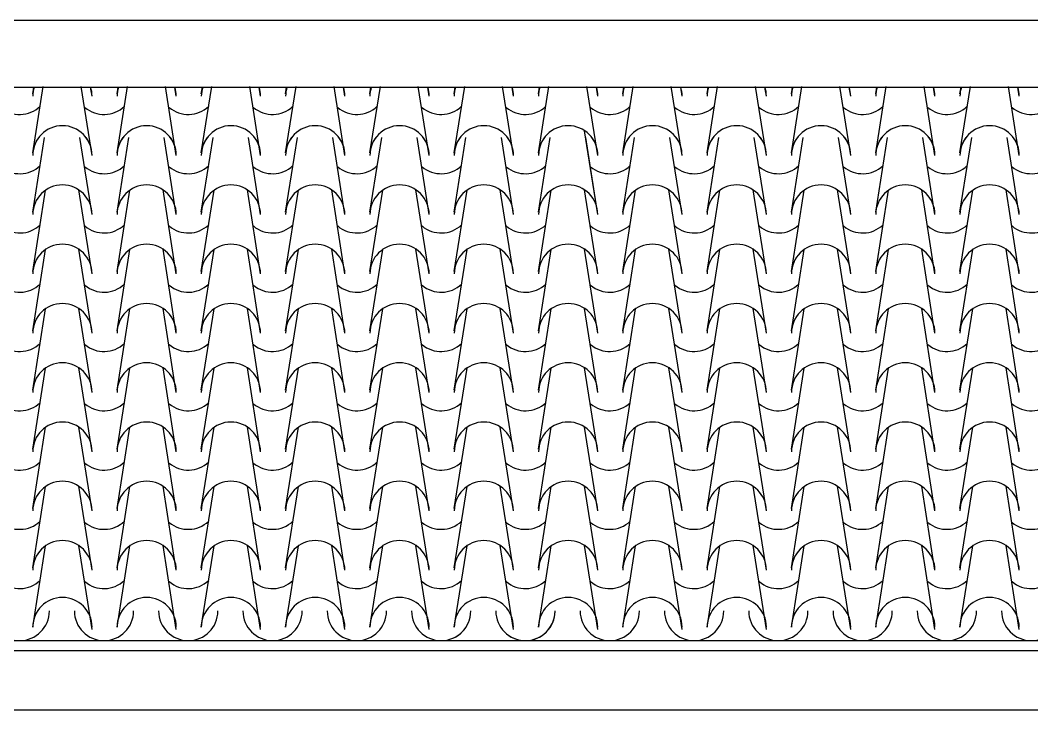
# Model space of a CAD drawing. Extents: x -6 to 123, y -41 to 65.
# Drawn here: x 32.36 to 34.92, y 6.168 to 7.913 of the extents above; entities that cross this region are included whole.
import ezdxf

# ---------------------------------------------------------------- set-up
doc = ezdxf.new("R2010")
doc.units = 0
doc.header["$MEASUREMENT"] = 0
for name, color, linetype in [('CI', 9, 'CONTINUOUS'), ('PISO', 250, 'CONTINUOUS'), ('TELHA', 30, 'CONTINUOUS'), ('VISTA', 2, 'CONTINUOUS')]:
    doc.layers.add(name, color=color, linetype=linetype)

msp = doc.modelspace()

# ---------------------------------------------------------------- linework, layer by layer
at = {"layer": 'CI'}
for centre, start, end in [((32.467, 6.377), 0, 180), ((32.467, 6.377), 0, 180), ((32.6803, 6.377), 0, 180), ((32.6803, 6.377), 0, 180), ((32.8936, 6.377), 0, 180), ((32.8936, 6.377), 0, 180), ((33.1069, 6.377), 0, 180), ((33.1069, 6.377), 0, 180), ((33.3202, 6.377), 0, 180), ((33.3202, 6.377), 0, 180), ((33.5335, 6.377), 0, 180), ((33.7469, 6.377), 0, 180), ((33.7469, 6.377), 0, 180), ((33.7469, 6.377), 0, 180), ((33.7469, 6.377), 0, 180), ((33.9602, 6.377), 0, 180), ((33.9602, 6.377), 0, 180), ((34.1735, 6.377), 0, 180), ((34.1735, 6.377), 0, 180), ((34.3868, 6.377), 0, 180), ((34.3868, 6.377), 0, 180), ((34.6001, 6.377), 0, 180), ((34.6001, 6.377), 0, 180), ((34.8134, 6.377), 0, 180), ((34.8134, 6.377), 0, 180), ((32.359, 6.4179), 180, 0), ((32.5723, 6.4179), 180, 0), ((32.5723, 6.4179), 180, 0), ((32.7856, 6.4179), 180, 0), ((32.7856, 6.4179), 180, 0), ((32.9989, 6.4179), 180, 0), ((32.9989, 6.4179), 180, 0), ((33.2122, 6.4179), 180, 0), ((33.2122, 6.4179), 180, 0), ((33.4255, 6.4179), 180, 0), ((33.4255, 6.4179), 265.6316, 0), ((33.6388, 6.4179), 180, 0), ((33.6388, 6.4179), 180, 0), ((33.6388, 6.4179), 232.5517, 0), ((33.6388, 6.4179), 232.5517, 0), ((33.8521, 6.4179), 180, 0), ((33.8521, 6.4179), 180, 0), ((34.0655, 6.4179), 180, 0), ((34.0655, 6.4179), 180, 0), ((34.2788, 6.4179), 180, 0), ((34.4921, 6.4179), 180, 0), ((34.4921, 6.4179), 180, 0), ((34.7054, 6.4179), 180, 0), ((34.7054, 6.4179), 180, 0), ((34.9187, 6.4179), 180, 0), ((34.9187, 6.4179), 180, 0)]:
    msp.add_arc(centre, 0.075, start, end, dxfattribs=at)
at = {"layer": 'PISO'}
for p, q in [((23.6165, 7.913), (39.5165, 7.913)), ((23.6165, 7.7436), (39.5165, 7.7436))]:
    msp.add_line(p, q, dxfattribs=at)
at = {"layer": 'TELHA'}
for p, q in [((32.392, 7.577), (32.4185, 7.7456)), ((32.392, 7.577), (32.4185, 7.7456)), ((32.392, 7.727), (32.3946, 7.7436)), ((32.392, 7.727), (32.3946, 7.7436)), ((32.542, 7.571), (32.5145, 7.7456)), ((32.542, 7.571), (32.5145, 7.7456)), ((32.542, 7.721), (32.5384, 7.7436)), ((32.542, 7.721), (32.5384, 7.7436)), ((32.6053, 7.577), (32.6318, 7.7456)), ((32.6053, 7.577), (32.6318, 7.7456)), ((32.6053, 7.727), (32.6079, 7.7436)), ((32.6053, 7.727), (32.6079, 7.7436)), ((32.7553, 7.571), (32.7278, 7.7456)), ((32.7553, 7.571), (32.7278, 7.7456)), ((32.7553, 7.721), (32.7517, 7.7436)), ((32.7553, 7.721), (32.7517, 7.7436)), ((32.8186, 7.577), (32.8452, 7.7456)), ((32.8186, 7.577), (32.8452, 7.7456)), ((32.8186, 7.727), (32.8212, 7.7436)), ((32.8186, 7.727), (32.8212, 7.7436)), ((32.9686, 7.571), (32.9411, 7.7456)), ((32.9686, 7.571), (32.9411, 7.7456)), ((32.9686, 7.721), (32.9651, 7.7436)), ((32.9686, 7.721), (32.9651, 7.7436)), ((33.0319, 7.577), (33.0585, 7.7456)), ((33.0319, 7.577), (33.0585, 7.7456)), ((33.0319, 7.727), (33.0345, 7.7436)), ((33.0319, 7.727), (33.0345, 7.7436)), ((33.1819, 7.571), (33.1544, 7.7456)), ((33.1819, 7.571), (33.1544, 7.7456)), ((33.1819, 7.721), (33.1784, 7.7436)), ((33.1819, 7.721), (33.1784, 7.7436)), ((33.2452, 7.577), (33.2718, 7.7456)), ((33.2452, 7.577), (33.2718, 7.7456)), ((33.2452, 7.727), (33.2478, 7.7436)), ((33.2452, 7.727), (33.2478, 7.7436)), ((33.3952, 7.571), (33.3677, 7.7456)), ((33.3952, 7.571), (33.3677, 7.7456)), ((33.3952, 7.721), (33.3917, 7.7436)), ((33.3952, 7.721), (33.3917, 7.7436)), ((33.4585, 7.577), (33.4851, 7.7456)), ((33.4585, 7.577), (33.4851, 7.7456)), ((33.4585, 7.727), (33.4612, 7.7436)), ((33.4585, 7.727), (33.4612, 7.7436)), ((33.4585, 7.727), (33.4612, 7.7436)), ((33.6085, 7.571), (33.5811, 7.7456)), ((33.6085, 7.571), (33.5811, 7.7456)), ((33.6085, 7.721), (33.605, 7.7436)), ((33.6085, 7.721), (33.605, 7.7436)), ((33.6085, 7.721), (33.605, 7.7436)), ((33.6719, 7.577), (33.6984, 7.7456)), ((33.6719, 7.577), (33.6984, 7.7456)), ((33.6719, 7.577), (33.6984, 7.7456)), ((33.6719, 7.577), (33.6984, 7.7456)), ((33.6719, 7.577), (33.6984, 7.7456)), ((33.6719, 7.577), (33.6984, 7.7456)), ((33.6719, 7.727), (33.6745, 7.7436)), ((33.6719, 7.727), (33.6745, 7.7436)), ((33.6719, 7.727), (33.6745, 7.7436)), ((33.6719, 7.727), (33.6745, 7.7436)), ((33.8219, 7.571), (33.7944, 7.7456)), ((33.8219, 7.571), (33.7944, 7.7456)), ((33.8219, 7.571), (33.7944, 7.7456)), ((33.8219, 7.571), (33.7944, 7.7456)), ((33.8219, 7.571), (33.7944, 7.7456)), ((33.8219, 7.571), (33.7944, 7.7456)), ((33.8219, 7.571), (33.7944, 7.7456)), ((33.8219, 7.571), (33.7944, 7.7456)), ((33.8219, 7.721), (33.8183, 7.7436)), ((33.8219, 7.721), (33.8183, 7.7436)), ((33.8219, 7.721), (33.8183, 7.7436)), ((33.8219, 7.721), (33.8183, 7.7436)), ((33.8219, 7.721), (33.8183, 7.7436)), ((33.8219, 7.721), (33.8183, 7.7436)), ((33.8852, 7.577), (33.9117, 7.7456)), ((33.8852, 7.577), (33.9117, 7.7456)), ((33.8852, 7.727), (33.8878, 7.7436)), ((33.8852, 7.727), (33.8878, 7.7436)), ((34.0352, 7.571), (34.0077, 7.7456)), ((34.0352, 7.571), (34.0077, 7.7456)), ((34.0352, 7.721), (34.0316, 7.7436)), ((34.0352, 7.721), (34.0316, 7.7436)), ((34.0985, 7.577), (34.125, 7.7456)), ((34.0985, 7.577), (34.125, 7.7456)), ((34.0985, 7.727), (34.1011, 7.7436)), ((34.0985, 7.727), (34.1011, 7.7436)), ((34.2485, 7.571), (34.221, 7.7456)), ((34.2485, 7.571), (34.221, 7.7456)), ((34.2485, 7.721), (34.2449, 7.7436)), ((34.2485, 7.721), (34.2449, 7.7436)), ((34.3118, 7.577), (34.3383, 7.7456)), ((34.3118, 7.577), (34.3383, 7.7456)), ((34.3118, 7.727), (34.3144, 7.7436)), ((34.3118, 7.727), (34.3144, 7.7436)), ((34.4618, 7.571), (34.4343, 7.7456)), ((34.4618, 7.571), (34.4343, 7.7456)), ((34.4618, 7.721), (34.4582, 7.7436)), ((34.4618, 7.721), (34.4582, 7.7436)), ((34.5251, 7.577), (34.5516, 7.7456)), ((34.5251, 7.577), (34.5516, 7.7456)), ((34.5251, 7.727), (34.5277, 7.7436)), ((34.5251, 7.727), (34.5277, 7.7436)), ((34.6751, 7.571), (34.6476, 7.7456)), ((34.6751, 7.571), (34.6476, 7.7456)), ((34.6751, 7.721), (34.6715, 7.7436)), ((34.6751, 7.721), (34.6715, 7.7436)), ((34.7384, 7.577), (34.7649, 7.7456)), ((34.7384, 7.577), (34.7649, 7.7456)), ((34.7384, 7.727), (34.741, 7.7436)), ((34.7384, 7.727), (34.741, 7.7436)), ((34.8884, 7.571), (34.8609, 7.7456)), ((34.8884, 7.571), (34.8609, 7.7456)), ((34.8884, 7.721), (34.8849, 7.7436)), ((34.8884, 7.721), (34.8849, 7.7436)), ((33.8219, 7.421), (33.7884, 7.6334)), ((32.392, 7.427), (32.4218, 7.6161)), ((32.542, 7.421), (32.5113, 7.6161)), ((32.6053, 7.427), (32.6351, 7.6161)), ((32.7553, 7.421), (32.7246, 7.6161)), ((32.8186, 7.427), (32.8484, 7.6161)), ((32.9686, 7.421), (32.9379, 7.6161)), ((33.0319, 7.427), (33.0617, 7.6161)), ((33.1819, 7.421), (33.1512, 7.6161)), ((33.2452, 7.427), (33.275, 7.6161)), ((33.3952, 7.421), (33.3645, 7.6161)), ((33.4585, 7.427), (33.4883, 7.6161)), ((33.6085, 7.421), (33.5778, 7.6161)), ((33.6719, 7.427), (33.7016, 7.6161)), ((33.6719, 7.427), (33.7016, 7.6161)), ((33.6719, 7.427), (33.7016, 7.6161)), ((33.8219, 7.421), (33.7912, 7.6161)), ((33.8219, 7.421), (33.7912, 7.6161)), ((33.8219, 7.421), (33.7912, 7.6161)), ((33.8852, 7.427), (33.9149, 7.6161)), ((34.0352, 7.421), (34.0045, 7.6161)), ((34.0985, 7.427), (34.1282, 7.6161)), ((34.2485, 7.421), (34.2178, 7.6161)), ((34.3118, 7.427), (34.3415, 7.6161)), ((34.4618, 7.421), (34.4311, 7.6161)), ((34.5251, 7.427), (34.5549, 7.6161)), ((34.6751, 7.421), (34.6444, 7.6161)), ((34.7384, 7.427), (34.7682, 7.6161)), ((34.8884, 7.421), (34.8577, 7.6161)), ((32.392, 7.277), (32.4244, 7.4827)), ((32.392, 7.277), (32.4244, 7.4827)), ((32.542, 7.271), (32.5086, 7.4834)), ((32.542, 7.271), (32.5086, 7.4834)), ((32.6053, 7.277), (32.6377, 7.4827)), ((32.6053, 7.277), (32.6377, 7.4827)), ((32.7553, 7.271), (32.7219, 7.4834)), ((32.7553, 7.271), (32.7219, 7.4834)), ((32.8186, 7.277), (32.851, 7.4827)), ((32.8186, 7.277), (32.851, 7.4827)), ((32.9686, 7.271), (32.9352, 7.4834)), ((32.9686, 7.271), (32.9352, 7.4834)), ((33.0319, 7.277), (33.0643, 7.4827)), ((33.0319, 7.277), (33.0643, 7.4827)), ((33.1819, 7.271), (33.1485, 7.4834)), ((33.1819, 7.271), (33.1485, 7.4834)), ((33.2452, 7.277), (33.2776, 7.4827)), ((33.2452, 7.277), (33.2776, 7.4827)), ((33.3952, 7.271), (33.3618, 7.4834)), ((33.3952, 7.271), (33.3618, 7.4834)), ((33.4585, 7.277), (33.4909, 7.4827)), ((33.4585, 7.277), (33.4909, 7.4827)), ((33.6085, 7.271), (33.5751, 7.4834)), ((33.6085, 7.271), (33.5751, 7.4834)), ((33.6719, 7.277), (33.7042, 7.4827)), ((33.6719, 7.277), (33.7042, 7.4827)), ((33.6719, 7.277), (33.7042, 7.4827)), ((33.6719, 7.277), (33.7042, 7.4827)), ((33.6719, 7.277), (33.7042, 7.4827)), ((33.6719, 7.277), (33.7042, 7.4827)), ((33.8219, 7.271), (33.7884, 7.4834)), ((33.8219, 7.271), (33.7884, 7.4834)), ((33.8219, 7.271), (33.7884, 7.4834)), ((33.8219, 7.271), (33.7884, 7.4834)), ((33.8219, 7.271), (33.7884, 7.4834)), ((33.8219, 7.271), (33.7884, 7.4834)), ((33.8219, 7.271), (33.7884, 7.4834)), ((33.8219, 7.271), (33.7884, 7.4834)), ((33.8852, 7.277), (33.9175, 7.4827)), ((33.8852, 7.277), (33.9175, 7.4827)), ((34.0352, 7.271), (34.0017, 7.4834)), ((34.0352, 7.271), (34.0017, 7.4834)), ((34.0985, 7.277), (34.1309, 7.4827)), ((34.0985, 7.277), (34.1309, 7.4827)), ((34.2485, 7.271), (34.215, 7.4834)), ((34.2485, 7.271), (34.215, 7.4834)), ((34.3118, 7.277), (34.3442, 7.4827)), ((34.3118, 7.277), (34.3442, 7.4827)), ((34.4618, 7.271), (34.4284, 7.4834)), ((34.4618, 7.271), (34.4284, 7.4834)), ((34.5251, 7.277), (34.5575, 7.4827)), ((34.5251, 7.277), (34.5575, 7.4827)), ((34.6751, 7.271), (34.6417, 7.4834)), ((34.6751, 7.271), (34.6417, 7.4834)), ((34.7384, 7.277), (34.7708, 7.4827)), ((34.7384, 7.277), (34.7708, 7.4827)), ((34.8884, 7.271), (34.855, 7.4834)), ((34.8884, 7.271), (34.855, 7.4834)), ((32.392, 7.127), (32.4244, 7.3327)), ((32.392, 7.127), (32.4244, 7.3327)), ((32.542, 7.121), (32.5086, 7.3334)), ((32.542, 7.121), (32.5086, 7.3334)), ((32.6053, 7.127), (32.6377, 7.3327)), ((32.6053, 7.127), (32.6377, 7.3327)), ((32.7553, 7.121), (32.7219, 7.3334)), ((32.7553, 7.121), (32.7219, 7.3334)), ((32.8186, 7.127), (32.851, 7.3327)), ((32.8186, 7.127), (32.851, 7.3327)), ((32.9686, 7.121), (32.9352, 7.3334)), ((32.9686, 7.121), (32.9352, 7.3334)), ((33.0319, 7.127), (33.0643, 7.3327)), ((33.0319, 7.127), (33.0643, 7.3327)), ((33.1819, 7.121), (33.1485, 7.3334)), ((33.1819, 7.121), (33.1485, 7.3334)), ((33.2452, 7.127), (33.2776, 7.3327)), ((33.2452, 7.127), (33.2776, 7.3327)), ((33.3952, 7.121), (33.3618, 7.3334)), ((33.3952, 7.121), (33.3618, 7.3334)), ((33.4585, 7.127), (33.4909, 7.3327)), ((33.4585, 7.127), (33.4909, 7.3327)), ((33.4585, 7.127), (33.4909, 7.3327)), ((33.6085, 7.121), (33.5751, 7.3334)), ((33.6085, 7.121), (33.5751, 7.3334)), ((33.6085, 7.121), (33.5751, 7.3334)), ((33.6719, 7.127), (33.7042, 7.3327)), ((33.6719, 7.127), (33.7042, 7.3327)), ((33.6719, 7.127), (33.7042, 7.3327)), ((33.6719, 7.127), (33.7042, 7.3327)), ((33.8219, 7.121), (33.7884, 7.3334)), ((33.8219, 7.121), (33.7884, 7.3334)), ((33.8219, 7.121), (33.7884, 7.3334)), ((33.8219, 7.121), (33.7884, 7.3334)), ((33.8219, 7.121), (33.7884, 7.3334)), ((33.8219, 7.121), (33.7884, 7.3334)), ((33.8852, 7.127), (33.9175, 7.3327)), ((33.8852, 7.127), (33.9175, 7.3327)), ((34.0352, 7.121), (34.0017, 7.3334)), ((34.0352, 7.121), (34.0017, 7.3334)), ((34.0985, 7.127), (34.1309, 7.3327)), ((34.0985, 7.127), (34.1309, 7.3327)), ((34.2485, 7.121), (34.215, 7.3334)), ((34.2485, 7.121), (34.215, 7.3334)), ((34.3118, 7.127), (34.3442, 7.3327)), ((34.3118, 7.127), (34.3442, 7.3327)), ((34.4618, 7.121), (34.4284, 7.3334)), ((34.4618, 7.121), (34.4284, 7.3334)), ((34.5251, 7.127), (34.5575, 7.3327)), ((34.5251, 7.127), (34.5575, 7.3327)), ((34.6751, 7.121), (34.6417, 7.3334)), ((34.6751, 7.121), (34.6417, 7.3334)), ((34.7384, 7.127), (34.7708, 7.3327)), ((34.7384, 7.127), (34.7708, 7.3327)), ((34.8884, 7.121), (34.855, 7.3334)), ((34.8884, 7.121), (34.855, 7.3334)), ((32.392, 6.977), (32.4244, 7.1827)), ((32.392, 6.977), (32.4244, 7.1827)), ((32.542, 6.971), (32.5086, 7.1834)), ((32.542, 6.971), (32.5086, 7.1834)), ((32.6053, 6.977), (32.6377, 7.1827)), ((32.6053, 6.977), (32.6377, 7.1827)), ((32.7553, 6.971), (32.7219, 7.1834)), ((32.7553, 6.971), (32.7219, 7.1834)), ((32.8186, 6.977), (32.851, 7.1827)), ((32.8186, 6.977), (32.851, 7.1827)), ((32.9686, 6.971), (32.9352, 7.1834)), ((32.9686, 6.971), (32.9352, 7.1834)), ((33.0319, 6.977), (33.0643, 7.1827)), ((33.0319, 6.977), (33.0643, 7.1827)), ((33.1819, 6.971), (33.1485, 7.1834)), ((33.1819, 6.971), (33.1485, 7.1834)), ((33.2452, 6.977), (33.2776, 7.1827)), ((33.2452, 6.977), (33.2776, 7.1827)), ((33.3952, 6.971), (33.3618, 7.1834)), ((33.3952, 6.971), (33.3618, 7.1834)), ((33.4585, 6.977), (33.4909, 7.1827)), ((33.4585, 6.977), (33.4909, 7.1827)), ((33.4585, 6.977), (33.4909, 7.1827)), ((33.4585, 6.977), (33.4909, 7.1827)), ((33.6085, 6.971), (33.5751, 7.1834)), ((33.6085, 6.971), (33.5751, 7.1834)), ((33.6085, 6.971), (33.5751, 7.1834)), ((33.6085, 6.971), (33.5751, 7.1834)), ((33.6719, 6.977), (33.7042, 7.1827)), ((33.6719, 6.977), (33.7042, 7.1827)), ((33.6719, 6.977), (33.7042, 7.1827)), ((33.6719, 6.977), (33.7042, 7.1827)), ((33.8219, 6.971), (33.7884, 7.1834)), ((33.8219, 6.971), (33.7884, 7.1834)), ((33.8219, 6.971), (33.7884, 7.1834)), ((33.8219, 6.971), (33.7884, 7.1834)), ((33.8219, 6.971), (33.7884, 7.1834)), ((33.8219, 6.971), (33.7884, 7.1834)), ((33.8852, 6.977), (33.9175, 7.1827)), ((33.8852, 6.977), (33.9175, 7.1827)), ((34.0352, 6.971), (34.0017, 7.1834)), ((34.0352, 6.971), (34.0017, 7.1834)), ((34.0985, 6.977), (34.1309, 7.1827)), ((34.0985, 6.977), (34.1309, 7.1827)), ((34.2485, 6.971), (34.215, 7.1834)), ((34.2485, 6.971), (34.215, 7.1834)), ((34.3118, 6.977), (34.3442, 7.1827)), ((34.3118, 6.977), (34.3442, 7.1827)), ((34.4618, 6.971), (34.4284, 7.1834)), ((34.4618, 6.971), (34.4284, 7.1834)), ((34.5251, 6.977), (34.5575, 7.1827)), ((34.5251, 6.977), (34.5575, 7.1827)), ((34.6751, 6.971), (34.6417, 7.1834)), ((34.6751, 6.971), (34.6417, 7.1834)), ((34.7384, 6.977), (34.7708, 7.1827)), ((34.7384, 6.977), (34.7708, 7.1827)), ((34.8884, 6.971), (34.855, 7.1834)), ((34.8884, 6.971), (34.855, 7.1834)), ((32.392, 6.827), (32.4244, 7.0327)), ((32.392, 6.827), (32.4244, 7.0327)), ((32.542, 6.821), (32.5086, 7.0334)), ((32.542, 6.821), (32.5086, 7.0334)), ((32.6053, 6.827), (32.6377, 7.0327)), ((32.6053, 6.827), (32.6377, 7.0327)), ((32.7553, 6.821), (32.7219, 7.0334)), ((32.7553, 6.821), (32.7219, 7.0334)), ((32.8186, 6.827), (32.851, 7.0327)), ((32.8186, 6.827), (32.851, 7.0327)), ((32.9686, 6.821), (32.9352, 7.0334)), ((32.9686, 6.821), (32.9352, 7.0334)), ((33.0319, 6.827), (33.0643, 7.0327)), ((33.0319, 6.827), (33.0643, 7.0327)), ((33.1819, 6.821), (33.1485, 7.0334)), ((33.1819, 6.821), (33.1485, 7.0334)), ((33.2452, 6.827), (33.2776, 7.0327)), ((33.2452, 6.827), (33.2776, 7.0327)), ((33.3952, 6.821), (33.3618, 7.0334)), ((33.3952, 6.821), (33.3618, 7.0334)), ((33.4585, 6.827), (33.4909, 7.0327)), ((33.4585, 6.827), (33.4909, 7.0327)), ((33.4585, 6.827), (33.4909, 7.0327)), ((33.4585, 6.827), (33.4909, 7.0327)), ((33.6085, 6.821), (33.5751, 7.0334)), ((33.6085, 6.821), (33.5751, 7.0334)), ((33.6085, 6.821), (33.5751, 7.0334)), ((33.6085, 6.821), (33.5751, 7.0334)), ((33.6719, 6.827), (33.7042, 7.0327)), ((33.6719, 6.827), (33.7042, 7.0327)), ((33.6719, 6.827), (33.7042, 7.0327)), ((33.6719, 6.827), (33.7042, 7.0327)), ((33.8219, 6.821), (33.7884, 7.0334)), ((33.8219, 6.821), (33.7884, 7.0334)), ((33.8219, 6.821), (33.7884, 7.0334)), ((33.8219, 6.821), (33.7884, 7.0334)), ((33.8219, 6.821), (33.7884, 7.0334)), ((33.8219, 6.821), (33.7884, 7.0334)), ((33.8852, 6.827), (33.9175, 7.0327)), ((33.8852, 6.827), (33.9175, 7.0327)), ((34.0352, 6.821), (34.0017, 7.0334)), ((34.0352, 6.821), (34.0017, 7.0334)), ((34.0985, 6.827), (34.1309, 7.0327)), ((34.0985, 6.827), (34.1309, 7.0327)), ((34.2485, 6.821), (34.215, 7.0334)), ((34.2485, 6.821), (34.215, 7.0334)), ((34.3118, 6.827), (34.3442, 7.0327)), ((34.3118, 6.827), (34.3442, 7.0327)), ((34.4618, 6.821), (34.4284, 7.0334)), ((34.4618, 6.821), (34.4284, 7.0334)), ((34.5251, 6.827), (34.5575, 7.0327)), ((34.5251, 6.827), (34.5575, 7.0327)), ((34.6751, 6.821), (34.6417, 7.0334)), ((34.6751, 6.821), (34.6417, 7.0334)), ((34.7384, 6.827), (34.7708, 7.0327)), ((34.7384, 6.827), (34.7708, 7.0327)), ((34.8884, 6.821), (34.855, 7.0334)), ((34.8884, 6.821), (34.855, 7.0334)), ((32.392, 6.677), (32.4244, 6.8827)), ((32.392, 6.677), (32.4244, 6.8827)), ((32.542, 6.671), (32.5086, 6.8834)), ((32.542, 6.671), (32.5086, 6.8834)), ((32.6053, 6.677), (32.6377, 6.8827)), ((32.6053, 6.677), (32.6377, 6.8827)), ((32.7553, 6.671), (32.7219, 6.8834)), ((32.7553, 6.671), (32.7219, 6.8834)), ((32.8186, 6.677), (32.851, 6.8827)), ((32.8186, 6.677), (32.851, 6.8827)), ((32.9686, 6.671), (32.9352, 6.8834)), ((32.9686, 6.671), (32.9352, 6.8834)), ((33.0319, 6.677), (33.0643, 6.8827)), ((33.0319, 6.677), (33.0643, 6.8827)), ((33.1819, 6.671), (33.1485, 6.8834)), ((33.1819, 6.671), (33.1485, 6.8834)), ((33.2452, 6.677), (33.2776, 6.8827)), ((33.2452, 6.677), (33.2776, 6.8827)), ((33.3952, 6.671), (33.3618, 6.8834)), ((33.3952, 6.671), (33.3618, 6.8834)), ((33.4585, 6.677), (33.4909, 6.8827)), ((33.4585, 6.677), (33.4909, 6.8827)), ((33.4585, 6.677), (33.4909, 6.8827)), ((33.4585, 6.677), (33.4909, 6.8827)), ((33.6085, 6.671), (33.5751, 6.8834)), ((33.6085, 6.671), (33.5751, 6.8834)), ((33.6085, 6.671), (33.5751, 6.8834)), ((33.6085, 6.671), (33.5751, 6.8834)), ((33.6719, 6.677), (33.7042, 6.8827)), ((33.6719, 6.677), (33.7042, 6.8827)), ((33.6719, 6.677), (33.7042, 6.8827)), ((33.6719, 6.677), (33.7042, 6.8827)), ((33.8219, 6.671), (33.7884, 6.8834)), ((33.8219, 6.671), (33.7884, 6.8834)), ((33.8219, 6.671), (33.7884, 6.8834)), ((33.8219, 6.671), (33.7884, 6.8834)), ((33.8219, 6.671), (33.7884, 6.8834)), ((33.8219, 6.671), (33.7884, 6.8834)), ((33.8852, 6.677), (33.9175, 6.8827)), ((33.8852, 6.677), (33.9175, 6.8827)), ((34.0352, 6.671), (34.0017, 6.8834)), ((34.0352, 6.671), (34.0017, 6.8834)), ((34.0985, 6.677), (34.1309, 6.8827)), ((34.0985, 6.677), (34.1309, 6.8827)), ((34.2485, 6.671), (34.215, 6.8834)), ((34.2485, 6.671), (34.215, 6.8834)), ((34.3118, 6.677), (34.3442, 6.8827)), ((34.3118, 6.677), (34.3442, 6.8827)), ((34.4618, 6.671), (34.4284, 6.8834)), ((34.4618, 6.671), (34.4284, 6.8834)), ((34.5251, 6.677), (34.5575, 6.8827)), ((34.5251, 6.677), (34.5575, 6.8827)), ((34.6751, 6.671), (34.6417, 6.8834)), ((34.6751, 6.671), (34.6417, 6.8834)), ((34.7384, 6.677), (34.7708, 6.8827)), ((34.7384, 6.677), (34.7708, 6.8827)), ((34.8884, 6.671), (34.855, 6.8834)), ((34.8884, 6.671), (34.855, 6.8834)), ((32.392, 6.527), (32.4244, 6.7327)), ((32.542, 6.521), (32.5086, 6.7334)), ((32.6053, 6.527), (32.6377, 6.7327)), ((32.7553, 6.521), (32.7219, 6.7334)), ((32.8186, 6.527), (32.851, 6.7327)), ((32.9686, 6.521), (32.9352, 6.7334)), ((33.0319, 6.527), (33.0643, 6.7327)), ((33.1819, 6.521), (33.1485, 6.7334)), ((33.2452, 6.527), (33.2776, 6.7327)), ((33.3952, 6.521), (33.3618, 6.7334)), ((33.4585, 6.527), (33.4909, 6.7327)), ((33.4585, 6.527), (33.4909, 6.7327)), ((33.6085, 6.521), (33.5751, 6.7334)), ((33.6085, 6.521), (33.5751, 6.7334)), ((33.6719, 6.527), (33.7042, 6.7327)), ((33.6719, 6.527), (33.7042, 6.7327)), ((33.8219, 6.521), (33.7884, 6.7334)), ((33.8219, 6.521), (33.7884, 6.7334)), ((33.8219, 6.521), (33.7884, 6.7334)), ((33.8852, 6.527), (33.9175, 6.7327)), ((34.0352, 6.521), (34.0017, 6.7334)), ((34.0985, 6.527), (34.1309, 6.7327)), ((34.2485, 6.521), (34.215, 6.7334)), ((34.3118, 6.527), (34.3442, 6.7327)), ((34.4618, 6.521), (34.4284, 6.7334)), ((34.5251, 6.527), (34.5575, 6.7327)), ((34.6751, 6.521), (34.6417, 6.7334)), ((34.7384, 6.527), (34.7708, 6.7327)), ((34.8884, 6.521), (34.855, 6.7334)), ((32.392, 6.377), (32.4244, 6.5827)), ((32.392, 6.377), (32.4244, 6.5827)), ((32.542, 6.371), (32.5086, 6.5834)), ((32.542, 6.371), (32.5086, 6.5834)), ((32.6053, 6.377), (32.6377, 6.5827)), ((32.6053, 6.377), (32.6377, 6.5827)), ((32.7553, 6.371), (32.7219, 6.5834)), ((32.7553, 6.371), (32.7219, 6.5834)), ((32.8186, 6.377), (32.851, 6.5827)), ((32.8186, 6.377), (32.851, 6.5827)), ((32.9686, 6.371), (32.9352, 6.5834)), ((32.9686, 6.371), (32.9352, 6.5834)), ((33.0319, 6.377), (33.0643, 6.5827)), ((33.0319, 6.377), (33.0643, 6.5827)), ((33.1819, 6.371), (33.1485, 6.5834)), ((33.1819, 6.371), (33.1485, 6.5834)), ((33.2452, 6.377), (33.2776, 6.5827)), ((33.2452, 6.377), (33.2776, 6.5827)), ((33.3952, 6.371), (33.3618, 6.5834)), ((33.3952, 6.371), (33.3618, 6.5834)), ((33.4585, 6.377), (33.4909, 6.5827)), ((33.4585, 6.377), (33.4909, 6.5827)), ((33.4585, 6.377), (33.4909, 6.5827)), ((33.4585, 6.377), (33.4909, 6.5827)), ((33.6085, 6.371), (33.5751, 6.5834)), ((33.6085, 6.371), (33.5751, 6.5834)), ((33.6085, 6.371), (33.5751, 6.5834)), ((33.6085, 6.371), (33.5751, 6.5834)), ((33.6719, 6.377), (33.7042, 6.5827)), ((33.6719, 6.377), (33.7042, 6.5827)), ((33.6719, 6.377), (33.7042, 6.5827)), ((33.6719, 6.377), (33.7042, 6.5827)), ((33.8219, 6.371), (33.7884, 6.5834)), ((33.8219, 6.371), (33.7884, 6.5834)), ((33.8219, 6.371), (33.7884, 6.5834)), ((33.8219, 6.371), (33.7884, 6.5834)), ((33.8219, 6.371), (33.7884, 6.5834)), ((33.8219, 6.371), (33.7884, 6.5834)), ((33.8852, 6.377), (33.9175, 6.5827)), ((33.8852, 6.377), (33.9175, 6.5827)), ((34.0352, 6.371), (34.0017, 6.5834)), ((34.0352, 6.371), (34.0017, 6.5834)), ((34.0985, 6.377), (34.1309, 6.5827)), ((34.0985, 6.377), (34.1309, 6.5827)), ((34.2485, 6.371), (34.215, 6.5834)), ((34.2485, 6.371), (34.215, 6.5834)), ((34.3118, 6.377), (34.3442, 6.5827)), ((34.3118, 6.377), (34.3442, 6.5827)), ((34.4618, 6.371), (34.4284, 6.5834)), ((34.4618, 6.371), (34.4284, 6.5834)), ((34.5251, 6.377), (34.5575, 6.5827)), ((34.5251, 6.377), (34.5575, 6.5827)), ((34.6751, 6.371), (34.6417, 6.5834)), ((34.6751, 6.371), (34.6417, 6.5834)), ((34.7384, 6.377), (34.7708, 6.5827)), ((34.7384, 6.377), (34.7708, 6.5827)), ((34.8884, 6.371), (34.855, 6.5834)), ((34.8884, 6.371), (34.855, 6.5834))]:
    msp.add_line(p, q, dxfattribs=at)
for centre, start, end in [((32.467, 7.721), 162.4816, 180), ((32.467, 7.721), 162.4816, 180), ((32.467, 7.721), 162.4816, 180), ((32.467, 7.721), 0, 17.5184), ((32.467, 7.721), 0, 17.5184), ((32.467, 7.721), 0, 17.5184), ((32.6803, 7.721), 162.4816, 180), ((32.6803, 7.721), 162.4816, 180), ((32.6803, 7.721), 162.4816, 180), ((32.6803, 7.721), 0, 17.5184), ((32.6803, 7.721), 0, 17.5184), ((32.6803, 7.721), 0, 17.5184), ((32.8936, 7.721), 162.4816, 180), ((32.8936, 7.721), 162.4816, 180), ((32.8936, 7.721), 162.4816, 180), ((32.8936, 7.721), 0, 17.5184), ((32.8936, 7.721), 0, 17.5184), ((32.8936, 7.721), 0, 17.5184), ((33.1069, 7.721), 162.4816, 180), ((33.1069, 7.721), 162.4816, 180), ((33.1069, 7.721), 162.4816, 180), ((33.1069, 7.721), 0, 17.5184), ((33.1069, 7.721), 0, 17.5184), ((33.1069, 7.721), 0, 17.5184), ((33.3202, 7.721), 162.4816, 180), ((33.3202, 7.721), 162.4816, 180), ((33.3202, 7.721), 162.4816, 180), ((33.3202, 7.721), 0, 17.5184), ((33.3202, 7.721), 0, 17.5184), ((33.3202, 7.721), 0, 17.5184), ((33.5335, 7.721), 162.4816, 180), ((33.5335, 7.721), 162.4816, 180), ((33.5335, 7.721), 162.4816, 180), ((33.5335, 7.721), 0, 17.5184), ((33.5335, 7.721), 0, 17.5184), ((33.5335, 7.721), 0, 17.5184), ((33.7469, 7.721), 162.4816, 180), ((33.7469, 7.721), 162.4816, 180), ((33.7469, 7.721), 162.4816, 180), ((33.7469, 7.721), 162.4816, 180), ((33.7469, 7.721), 162.4816, 180), ((33.7469, 7.721), 0, 17.5184), ((33.7469, 7.721), 0, 17.5184), ((33.7469, 7.721), 0, 17.5184), ((33.7469, 7.721), 0, 17.5184), ((33.7469, 7.721), 0, 17.5184), ((33.9602, 7.721), 162.4816, 180), ((33.9602, 7.721), 162.4816, 180), ((33.9602, 7.721), 162.4816, 180), ((33.9602, 7.721), 0, 17.5184), ((33.9602, 7.721), 0, 17.5184), ((33.9602, 7.721), 0, 17.5184), ((34.1735, 7.721), 162.4816, 180), ((34.1735, 7.721), 162.4816, 180), ((34.1735, 7.721), 162.4816, 180), ((34.1735, 7.721), 0, 17.5184), ((34.1735, 7.721), 0, 17.5184), ((34.1735, 7.721), 0, 17.5184), ((34.3868, 7.721), 162.4816, 180), ((34.3868, 7.721), 162.4816, 180), ((34.3868, 7.721), 162.4816, 180), ((34.3868, 7.721), 0, 17.5184), ((34.3868, 7.721), 0, 17.5184), ((34.3868, 7.721), 0, 17.5184), ((34.6001, 7.721), 162.4816, 180), ((34.6001, 7.721), 162.4816, 180), ((34.6001, 7.721), 162.4816, 180), ((34.6001, 7.721), 0, 17.5184), ((34.6001, 7.721), 0, 17.5184), ((34.6001, 7.721), 0, 17.5184), ((34.8134, 7.721), 162.4816, 180), ((34.8134, 7.721), 162.4816, 180), ((34.8134, 7.721), 162.4816, 180), ((34.8134, 7.721), 0, 17.5184), ((34.8134, 7.721), 0, 17.5184), ((34.8134, 7.721), 0, 17.5184), ((32.359, 7.7495), 229.7919, 313.4631), ((32.359, 7.7495), 229.7919, 313.4631), ((32.5723, 7.7495), 229.7919, 313.4631), ((32.5723, 7.7495), 229.7919, 313.4631), ((32.7856, 7.7495), 229.7919, 313.4631), ((32.7856, 7.7495), 229.7919, 313.4631), ((32.9989, 7.7495), 229.7919, 313.4631), ((32.9989, 7.7495), 229.7919, 313.4631), ((33.2122, 7.7495), 229.7919, 313.4631), ((33.2122, 7.7495), 229.7919, 313.4631), ((33.4255, 7.7495), 229.7919, 313.4631), ((33.4255, 7.7495), 229.7919, 313.4631), ((33.6388, 7.7495), 229.7919, 313.4631), ((33.6388, 7.7495), 229.7919, 313.4631), ((33.6388, 7.7495), 229.7919, 313.4631), ((33.6388, 7.7495), 229.7919, 313.4631), ((33.8521, 7.7495), 229.7919, 313.4631), ((33.8521, 7.7495), 229.7919, 313.4631), ((34.0655, 7.7495), 229.7919, 313.4631), ((34.0655, 7.7495), 229.7919, 313.4631), ((34.2788, 7.7495), 229.7919, 313.4631), ((34.2788, 7.7495), 229.7919, 313.4631), ((34.4921, 7.7495), 229.7919, 313.4631), ((34.4921, 7.7495), 229.7919, 313.4631), ((34.7054, 7.7495), 229.7919, 313.4631), ((34.7054, 7.7495), 229.7919, 313.4631), ((34.9187, 7.7495), 229.7919, 313.4631), ((34.9187, 7.7495), 229.7919, 313.4631), ((32.467, 7.571), 0, 180), ((32.467, 7.571), 0, 180), ((32.467, 7.571), 0, 180), ((32.6803, 7.571), 0, 180), ((32.6803, 7.571), 0, 180), ((32.6803, 7.571), 0, 180), ((32.8936, 7.571), 0, 180), ((32.8936, 7.571), 0, 180), ((32.8936, 7.571), 0, 180), ((33.1069, 7.571), 0, 180), ((33.1069, 7.571), 0, 180), ((33.1069, 7.571), 0, 180), ((33.3202, 7.571), 0, 180), ((33.3202, 7.571), 0, 180), ((33.3202, 7.571), 0, 180), ((33.5335, 7.571), 0, 180), ((33.5335, 7.571), 0, 180), ((33.5335, 7.571), 0, 180), ((33.7469, 7.571), 0, 180), ((33.7469, 7.571), 0, 180), ((33.7469, 7.571), 0, 180), ((33.7469, 7.571), 0, 180), ((33.7469, 7.571), 0, 180), ((33.7469, 7.571), 0, 180), ((33.7469, 7.571), 0, 180), ((33.9602, 7.571), 0, 180), ((33.9602, 7.571), 0, 180), ((33.9602, 7.571), 0, 180), ((34.1735, 7.571), 0, 180), ((34.1735, 7.571), 0, 180), ((34.1735, 7.571), 0, 180), ((34.3868, 7.571), 0, 180), ((34.3868, 7.571), 0, 180), ((34.3868, 7.571), 0, 180), ((34.6001, 7.571), 0, 180), ((34.6001, 7.571), 0, 180), ((34.6001, 7.571), 0, 180), ((34.8134, 7.571), 0, 180), ((34.8134, 7.571), 0, 180), ((34.8134, 7.571), 0, 180), ((32.467, 7.571), 143.0539, 180), ((32.467, 7.571), 0, 36.9461), ((32.6803, 7.571), 143.0539, 180), ((32.6803, 7.571), 0, 36.9461), ((32.8936, 7.571), 143.0539, 180), ((32.8936, 7.571), 0, 36.9461), ((33.1069, 7.571), 143.0539, 180), ((33.1069, 7.571), 0, 36.9461), ((33.3202, 7.571), 143.0539, 180), ((33.3202, 7.571), 0, 36.9461), ((33.5335, 7.571), 143.0539, 180), ((33.5335, 7.571), 0, 36.9461), ((33.7469, 7.571), 143.0539, 180), ((33.7469, 7.571), 143.0539, 180), ((33.7469, 7.571), 0, 36.9461), ((33.7469, 7.571), 0, 36.9461), ((33.7469, 7.571), 0, 36.9461), ((33.9602, 7.571), 143.0539, 180), ((33.9602, 7.571), 0, 36.9461), ((34.1735, 7.571), 143.0539, 180), ((34.1735, 7.571), 0, 36.9461), ((34.3868, 7.571), 143.0539, 180), ((34.3868, 7.571), 0, 36.9461), ((34.6001, 7.571), 143.0539, 180), ((34.6001, 7.571), 0, 36.9461), ((34.8134, 7.571), 143.0539, 180), ((34.8134, 7.571), 0, 36.9461), ((32.359, 7.5995), 229.7919, 313.4631), ((32.5723, 7.5995), 229.7919, 313.4631), ((32.7856, 7.5995), 229.7919, 313.4631), ((32.9989, 7.5995), 229.7919, 313.4631), ((33.2122, 7.5995), 229.7919, 313.4631), ((33.4255, 7.5995), 229.7919, 313.4631), ((33.6388, 7.5995), 229.7919, 313.4631), ((33.6388, 7.5995), 229.7919, 313.4631), ((33.8521, 7.5995), 229.7919, 313.4631), ((34.0655, 7.5995), 229.7919, 313.4631), ((34.2788, 7.5995), 229.7919, 313.4631), ((34.4921, 7.5995), 229.7919, 313.4631), ((34.7054, 7.5995), 229.7919, 313.4631), ((34.9187, 7.5995), 229.7919, 313.4631), ((32.467, 7.421), 0, 180), ((32.467, 7.421), 0, 180), ((32.6803, 7.421), 0, 180), ((32.6803, 7.421), 0, 180), ((32.8936, 7.421), 0, 180), ((32.8936, 7.421), 0, 180), ((33.1069, 7.421), 0, 180), ((33.1069, 7.421), 0, 180), ((33.3202, 7.421), 0, 180), ((33.3202, 7.421), 0, 180), ((33.5335, 7.421), 0, 180), ((33.5335, 7.421), 0, 180), ((33.7469, 7.421), 0, 180), ((33.7469, 7.421), 0, 180), ((33.7469, 7.421), 0, 180), ((33.7469, 7.421), 0, 180), ((33.9602, 7.421), 0, 180), ((33.9602, 7.421), 0, 180), ((34.1735, 7.421), 0, 180), ((34.1735, 7.421), 0, 180), ((34.3868, 7.421), 0, 180), ((34.3868, 7.421), 0, 180), ((34.6001, 7.421), 0, 180), ((34.6001, 7.421), 0, 180), ((34.8134, 7.421), 0, 180), ((34.8134, 7.421), 0, 180), ((32.359, 7.4495), 229.7919, 313.4631), ((32.359, 7.4495), 229.7919, 313.4631), ((32.5723, 7.4495), 229.7919, 313.4631), ((32.5723, 7.4495), 229.7919, 313.4631), ((32.7856, 7.4495), 229.7919, 313.4631), ((32.7856, 7.4495), 229.7919, 313.4631), ((32.9989, 7.4495), 229.7919, 313.4631), ((32.9989, 7.4495), 229.7919, 313.4631), ((33.2122, 7.4495), 229.7919, 313.4631), ((33.2122, 7.4495), 229.7919, 313.4631), ((33.4255, 7.4495), 229.7919, 313.4631), ((33.4255, 7.4495), 229.7919, 313.4631), ((33.6388, 7.4495), 229.7919, 313.4631), ((33.6388, 7.4495), 229.7919, 313.4631), ((33.6388, 7.4495), 229.7919, 313.4631), ((33.6388, 7.4495), 229.7919, 313.4631), ((33.8521, 7.4495), 229.7919, 313.4631), ((33.8521, 7.4495), 229.7919, 313.4631), ((34.0655, 7.4495), 229.7919, 313.4631), ((34.0655, 7.4495), 229.7919, 313.4631), ((34.2788, 7.4495), 229.7919, 313.4631), ((34.2788, 7.4495), 229.7919, 313.4631), ((34.4921, 7.4495), 229.7919, 313.4631), ((34.4921, 7.4495), 229.7919, 313.4631), ((34.7054, 7.4495), 229.7919, 313.4631), ((34.7054, 7.4495), 229.7919, 313.4631), ((34.9187, 7.4495), 229.7919, 313.4631), ((34.9187, 7.4495), 229.7919, 313.4631), ((32.467, 7.271), 0, 180), ((32.467, 7.271), 0, 180), ((32.467, 7.271), 0, 180), ((32.6803, 7.271), 0, 180), ((32.6803, 7.271), 0, 180), ((32.6803, 7.271), 0, 180), ((32.8936, 7.271), 0, 180), ((32.8936, 7.271), 0, 180), ((32.8936, 7.271), 0, 180), ((33.1069, 7.271), 0, 180), ((33.1069, 7.271), 0, 180), ((33.1069, 7.271), 0, 180), ((33.3202, 7.271), 0, 180), ((33.3202, 7.271), 0, 180), ((33.3202, 7.271), 0, 180), ((33.5335, 7.271), 0, 180), ((33.5335, 7.271), 0, 180), ((33.5335, 7.271), 0, 180), ((33.7469, 7.271), 0, 180), ((33.7469, 7.271), 0, 180), ((33.7469, 7.271), 0, 180), ((33.7469, 7.271), 0, 180), ((33.7469, 7.271), 0, 180), ((33.7469, 7.271), 0, 180), ((33.7469, 7.271), 0, 180), ((33.9602, 7.271), 0, 180), ((33.9602, 7.271), 0, 180), ((33.9602, 7.271), 0, 180), ((34.1735, 7.271), 0, 180), ((34.1735, 7.271), 0, 180), ((34.1735, 7.271), 0, 180), ((34.3868, 7.271), 0, 180), ((34.3868, 7.271), 0, 180), ((34.3868, 7.271), 0, 180), ((34.6001, 7.271), 0, 180), ((34.6001, 7.271), 0, 180), ((34.6001, 7.271), 0, 180), ((34.8134, 7.271), 0, 180), ((34.8134, 7.271), 0, 180), ((34.8134, 7.271), 0, 180), ((32.359, 7.2995), 229.7919, 313.4631), ((32.359, 7.2995), 229.7919, 313.4631), ((32.5723, 7.2995), 229.7919, 313.4631), ((32.5723, 7.2995), 229.7919, 313.4631), ((32.7856, 7.2995), 229.7919, 313.4631), ((32.7856, 7.2995), 229.7919, 313.4631), ((32.9989, 7.2995), 229.7919, 313.4631), ((32.9989, 7.2995), 229.7919, 313.4631), ((33.2122, 7.2995), 229.7919, 313.4631), ((33.2122, 7.2995), 229.7919, 313.4631), ((33.4255, 7.2995), 229.7919, 313.4631), ((33.4255, 7.2995), 229.7919, 313.4631), ((33.6388, 7.2995), 229.7919, 313.4631), ((33.6388, 7.2995), 229.7919, 313.4631), ((33.6388, 7.2995), 229.7919, 313.4631), ((33.6388, 7.2995), 229.7919, 313.4631), ((33.6388, 7.2995), 229.7919, 313.4631), ((33.8521, 7.2995), 229.7919, 313.4631), ((33.8521, 7.2995), 229.7919, 313.4631), ((34.0655, 7.2995), 229.7919, 313.4631), ((34.0655, 7.2995), 229.7919, 313.4631), ((34.2788, 7.2995), 229.7919, 313.4631), ((34.2788, 7.2995), 229.7919, 313.4631), ((34.4921, 7.2995), 229.7919, 313.4631), ((34.4921, 7.2995), 229.7919, 313.4631), ((34.7054, 7.2995), 229.7919, 313.4631), ((34.7054, 7.2995), 229.7919, 313.4631), ((34.9187, 7.2995), 229.7919, 313.4631), ((34.9187, 7.2995), 229.7919, 313.4631), ((32.467, 7.121), 0, 180), ((32.467, 7.121), 0, 180), ((32.467, 7.121), 0, 180), ((32.6803, 7.121), 0, 180), ((32.6803, 7.121), 0, 180), ((32.6803, 7.121), 0, 180), ((32.8936, 7.121), 0, 180), ((32.8936, 7.121), 0, 180), ((32.8936, 7.121), 0, 180), ((33.1069, 7.121), 0, 180), ((33.1069, 7.121), 0, 180), ((33.1069, 7.121), 0, 180), ((33.3202, 7.121), 0, 180), ((33.3202, 7.121), 0, 180), ((33.3202, 7.121), 0, 180), ((33.5335, 7.121), 0, 180), ((33.5335, 7.121), 0, 180), ((33.5335, 7.121), 0, 180), ((33.7469, 7.121), 0, 180), ((33.7469, 7.121), 0, 180), ((33.7469, 7.121), 0, 180), ((33.7469, 7.121), 0, 180), ((33.7469, 7.121), 0, 180), ((33.9602, 7.121), 0, 180), ((33.9602, 7.121), 0, 180), ((33.9602, 7.121), 0, 180), ((34.1735, 7.121), 0, 180), ((34.1735, 7.121), 0, 180), ((34.1735, 7.121), 0, 180), ((34.3868, 7.121), 0, 180), ((34.3868, 7.121), 0, 180), ((34.3868, 7.121), 0, 180), ((34.6001, 7.121), 0, 180), ((34.6001, 7.121), 0, 180), ((34.6001, 7.121), 0, 180), ((34.8134, 7.121), 0, 180), ((34.8134, 7.121), 0, 180), ((34.8134, 7.121), 0, 180), ((32.359, 7.1495), 229.7919, 313.4631), ((32.359, 7.1495), 229.7919, 313.4631), ((32.5723, 7.1495), 229.7919, 313.4631), ((32.5723, 7.1495), 229.7919, 313.4631), ((32.7856, 7.1495), 229.7919, 313.4631), ((32.7856, 7.1495), 229.7919, 313.4631), ((32.9989, 7.1495), 229.7919, 313.4631), ((32.9989, 7.1495), 229.7919, 313.4631), ((33.2122, 7.1495), 229.7919, 313.4631), ((33.2122, 7.1495), 229.7919, 313.4631), ((33.4255, 7.1495), 229.7919, 313.4631), ((33.4255, 7.1495), 229.7919, 313.4631), ((33.6388, 7.1495), 229.7919, 313.4631), ((33.6388, 7.1495), 229.7919, 313.4631), ((33.6388, 7.1495), 229.7919, 313.4631), ((33.6388, 7.1495), 229.7919, 313.4631), ((33.8521, 7.1495), 229.7919, 313.4631), ((33.8521, 7.1495), 229.7919, 313.4631), ((34.0655, 7.1495), 229.7919, 313.4631), ((34.0655, 7.1495), 229.7919, 313.4631), ((34.2788, 7.1495), 229.7919, 313.4631), ((34.2788, 7.1495), 229.7919, 313.4631), ((34.4921, 7.1495), 229.7919, 313.4631), ((34.4921, 7.1495), 229.7919, 313.4631), ((34.7054, 7.1495), 229.7919, 313.4631), ((34.7054, 7.1495), 229.7919, 313.4631), ((34.9187, 7.1495), 229.7919, 313.4631), ((34.9187, 7.1495), 229.7919, 313.4631), ((32.467, 6.971), 0, 180), ((32.467, 6.971), 0, 180), ((32.467, 6.971), 0, 180), ((32.6803, 6.971), 0, 180), ((32.6803, 6.971), 0, 180), ((32.6803, 6.971), 0, 180), ((32.8936, 6.971), 0, 180), ((32.8936, 6.971), 0, 180), ((32.8936, 6.971), 0, 180), ((33.1069, 6.971), 0, 180), ((33.1069, 6.971), 0, 180), ((33.1069, 6.971), 0, 180), ((33.3202, 6.971), 0, 180), ((33.3202, 6.971), 0, 180), ((33.3202, 6.971), 0, 180), ((33.5335, 6.971), 0, 180), ((33.5335, 6.971), 0, 180), ((33.5335, 6.971), 0, 180), ((33.7469, 6.971), 0, 180), ((33.7469, 6.971), 0, 180), ((33.7469, 6.971), 0, 180), ((33.7469, 6.971), 0, 180), ((33.7469, 6.971), 0, 180), ((33.7469, 6.971), 0, 180), ((33.9602, 6.971), 0, 180), ((33.9602, 6.971), 0, 180), ((33.9602, 6.971), 0, 180), ((34.1735, 6.971), 0, 180), ((34.1735, 6.971), 0, 180), ((34.1735, 6.971), 0, 180), ((34.3868, 6.971), 0, 180), ((34.3868, 6.971), 0, 180), ((34.3868, 6.971), 0, 180), ((34.6001, 6.971), 0, 180), ((34.6001, 6.971), 0, 180), ((34.6001, 6.971), 0, 180), ((34.8134, 6.971), 0, 180), ((34.8134, 6.971), 0, 180), ((34.8134, 6.971), 0, 180), ((32.359, 6.9995), 229.7919, 313.4631), ((32.359, 6.9995), 229.7919, 313.4631), ((32.5723, 6.9995), 229.7919, 313.4631), ((32.5723, 6.9995), 229.7919, 313.4631), ((32.7856, 6.9995), 229.7919, 313.4631), ((32.7856, 6.9995), 229.7919, 313.4631), ((32.9989, 6.9995), 229.7919, 313.4631), ((32.9989, 6.9995), 229.7919, 313.4631), ((33.2122, 6.9995), 229.7919, 313.4631), ((33.2122, 6.9995), 229.7919, 313.4631), ((33.4255, 6.9995), 229.7919, 313.4631), ((33.4255, 6.9995), 229.7919, 313.4631), ((33.6388, 6.9995), 229.7919, 313.4631), ((33.6388, 6.9995), 229.7919, 313.4631), ((33.6388, 6.9995), 229.7919, 313.4631), ((33.6388, 6.9995), 229.7919, 313.4631), ((33.8521, 6.9995), 229.7919, 313.4631), ((33.8521, 6.9995), 229.7919, 313.4631), ((34.0655, 6.9995), 229.7919, 313.4631), ((34.0655, 6.9995), 229.7919, 313.4631), ((34.2788, 6.9995), 229.7919, 313.4631), ((34.2788, 6.9995), 229.7919, 313.4631), ((34.4921, 6.9995), 229.7919, 313.4631), ((34.4921, 6.9995), 229.7919, 313.4631), ((34.7054, 6.9995), 229.7919, 313.4631), ((34.7054, 6.9995), 229.7919, 313.4631), ((34.9187, 6.9995), 229.7919, 313.4631), ((34.9187, 6.9995), 229.7919, 313.4631), ((32.467, 6.821), 0, 180), ((32.467, 6.821), 0, 180), ((32.467, 6.821), 0, 180), ((32.6803, 6.821), 0, 180), ((32.6803, 6.821), 0, 180), ((32.6803, 6.821), 0, 180), ((32.8936, 6.821), 0, 180), ((32.8936, 6.821), 0, 180), ((32.8936, 6.821), 0, 180), ((33.1069, 6.821), 0, 180), ((33.1069, 6.821), 0, 180), ((33.1069, 6.821), 0, 180), ((33.3202, 6.821), 0, 180), ((33.3202, 6.821), 0, 180), ((33.3202, 6.821), 0, 180), ((33.5335, 6.821), 0, 180), ((33.5335, 6.821), 0, 180), ((33.5335, 6.821), 0, 180), ((33.7469, 6.821), 0, 180), ((33.7469, 6.821), 0, 180), ((33.7469, 6.821), 0, 180), ((33.7469, 6.821), 0, 180), ((33.7469, 6.821), 0, 180), ((33.7469, 6.821), 0, 180), ((33.9602, 6.821), 0, 180), ((33.9602, 6.821), 0, 180), ((33.9602, 6.821), 0, 180), ((34.1735, 6.821), 0, 180), ((34.1735, 6.821), 0, 180), ((34.1735, 6.821), 0, 180), ((34.3868, 6.821), 0, 180), ((34.3868, 6.821), 0, 180), ((34.3868, 6.821), 0, 180), ((34.6001, 6.821), 0, 180), ((34.6001, 6.821), 0, 180), ((34.6001, 6.821), 0, 180), ((34.8134, 6.821), 0, 180), ((34.8134, 6.821), 0, 180), ((34.8134, 6.821), 0, 180), ((32.359, 6.8495), 229.7919, 313.4631), ((32.359, 6.8495), 229.7919, 313.4631), ((32.5723, 6.8495), 229.7919, 313.4631), ((32.5723, 6.8495), 229.7919, 313.4631), ((32.7856, 6.8495), 229.7919, 313.4631), ((32.7856, 6.8495), 229.7919, 313.4631), ((32.9989, 6.8495), 229.7919, 313.4631), ((32.9989, 6.8495), 229.7919, 313.4631), ((33.2122, 6.8495), 229.7919, 313.4631), ((33.2122, 6.8495), 229.7919, 313.4631), ((33.4255, 6.8495), 229.7919, 313.4631), ((33.4255, 6.8495), 229.7919, 313.4631), ((33.6388, 6.8495), 229.7919, 313.4631), ((33.6388, 6.8495), 229.7919, 313.4631), ((33.6388, 6.8495), 229.7919, 313.4631), ((33.6388, 6.8495), 229.7919, 313.4631), ((33.8521, 6.8495), 229.7919, 313.4631), ((33.8521, 6.8495), 229.7919, 313.4631), ((34.0655, 6.8495), 229.7919, 313.4631), ((34.0655, 6.8495), 229.7919, 313.4631), ((34.2788, 6.8495), 229.7919, 313.4631), ((34.2788, 6.8495), 229.7919, 313.4631), ((34.4921, 6.8495), 229.7919, 313.4631), ((34.4921, 6.8495), 229.7919, 313.4631), ((34.7054, 6.8495), 229.7919, 313.4631), ((34.7054, 6.8495), 229.7919, 313.4631), ((34.9187, 6.8495), 229.7919, 313.4631), ((34.9187, 6.8495), 229.7919, 313.4631), ((32.467, 6.671), 0, 180), ((32.467, 6.671), 0, 180), ((32.6803, 6.671), 0, 180), ((32.6803, 6.671), 0, 180), ((32.8936, 6.671), 0, 180), ((32.8936, 6.671), 0, 180), ((33.1069, 6.671), 0, 180), ((33.1069, 6.671), 0, 180), ((33.3202, 6.671), 0, 180), ((33.3202, 6.671), 0, 180), ((33.5335, 6.671), 0, 180), ((33.5335, 6.671), 0, 180), ((33.7469, 6.671), 0, 180), ((33.7469, 6.671), 0, 180), ((33.7469, 6.671), 0, 180), ((33.7469, 6.671), 0, 180), ((33.9602, 6.671), 0, 180), ((33.9602, 6.671), 0, 180), ((34.1735, 6.671), 0, 180), ((34.1735, 6.671), 0, 180), ((34.3868, 6.671), 0, 180), ((34.3868, 6.671), 0, 180), ((34.6001, 6.671), 0, 180), ((34.6001, 6.671), 0, 180), ((34.8134, 6.671), 0, 180), ((34.8134, 6.671), 0, 180), ((32.359, 6.6995), 229.7919, 313.4631), ((32.5723, 6.6995), 229.7919, 313.4631), ((32.7856, 6.6995), 229.7919, 313.4631), ((32.9989, 6.6995), 229.7919, 313.4631), ((33.2122, 6.6995), 229.7919, 313.4631), ((33.4255, 6.6995), 229.7919, 313.4631), ((33.6388, 6.6995), 229.7919, 313.4631), ((33.6388, 6.6995), 229.7919, 313.4631), ((33.8521, 6.6995), 229.7919, 313.4631), ((34.0655, 6.6995), 229.7919, 313.4631), ((34.2788, 6.6995), 229.7919, 313.4631), ((34.4921, 6.6995), 229.7919, 313.4631), ((34.7054, 6.6995), 229.7919, 313.4631), ((34.9187, 6.6995), 229.7919, 313.4631), ((32.467, 6.521), 0, 180), ((32.6803, 6.521), 0, 180), ((32.8936, 6.521), 0, 180), ((33.1069, 6.521), 0, 180), ((33.3202, 6.521), 0, 180), ((33.5335, 6.521), 0, 180), ((33.7469, 6.521), 0, 180), ((33.7469, 6.521), 0, 180), ((33.9602, 6.521), 0, 180), ((34.1735, 6.521), 0, 180), ((34.3868, 6.521), 0, 180), ((34.6001, 6.521), 0, 180), ((34.8134, 6.521), 0, 180), ((32.359, 6.5495), 229.7919, 313.4631), ((32.5723, 6.5495), 229.7919, 313.4631), ((32.7856, 6.5495), 229.7919, 313.4631), ((32.9989, 6.5495), 229.7919, 313.4631), ((33.2122, 6.5495), 229.7919, 313.4631), ((33.4255, 6.5495), 229.7919, 313.4631), ((33.6388, 6.5495), 229.7919, 313.4631), ((33.6388, 6.5495), 229.7919, 313.4631), ((33.8521, 6.5495), 229.7919, 313.4631), ((34.0655, 6.5495), 229.7919, 313.4631), ((34.2788, 6.5495), 229.7919, 313.4631), ((34.4921, 6.5495), 229.7919, 313.4631), ((34.7054, 6.5495), 229.7919, 313.4631), ((34.9187, 6.5495), 229.7919, 313.4631)]:
    msp.add_arc(centre, 0.075, start, end, dxfattribs=at)
at = {"layer": 'VISTA'}
for p, q in [((31.4165, 6.3429), (39.5165, 6.3429)), ((31.4165, 6.3179), (39.5165, 6.3179)), ((31.4165, 6.1679), (39.5165, 6.1679))]:
    msp.add_line(p, q, dxfattribs=at)

doc.saveas('drawing.dxf')
